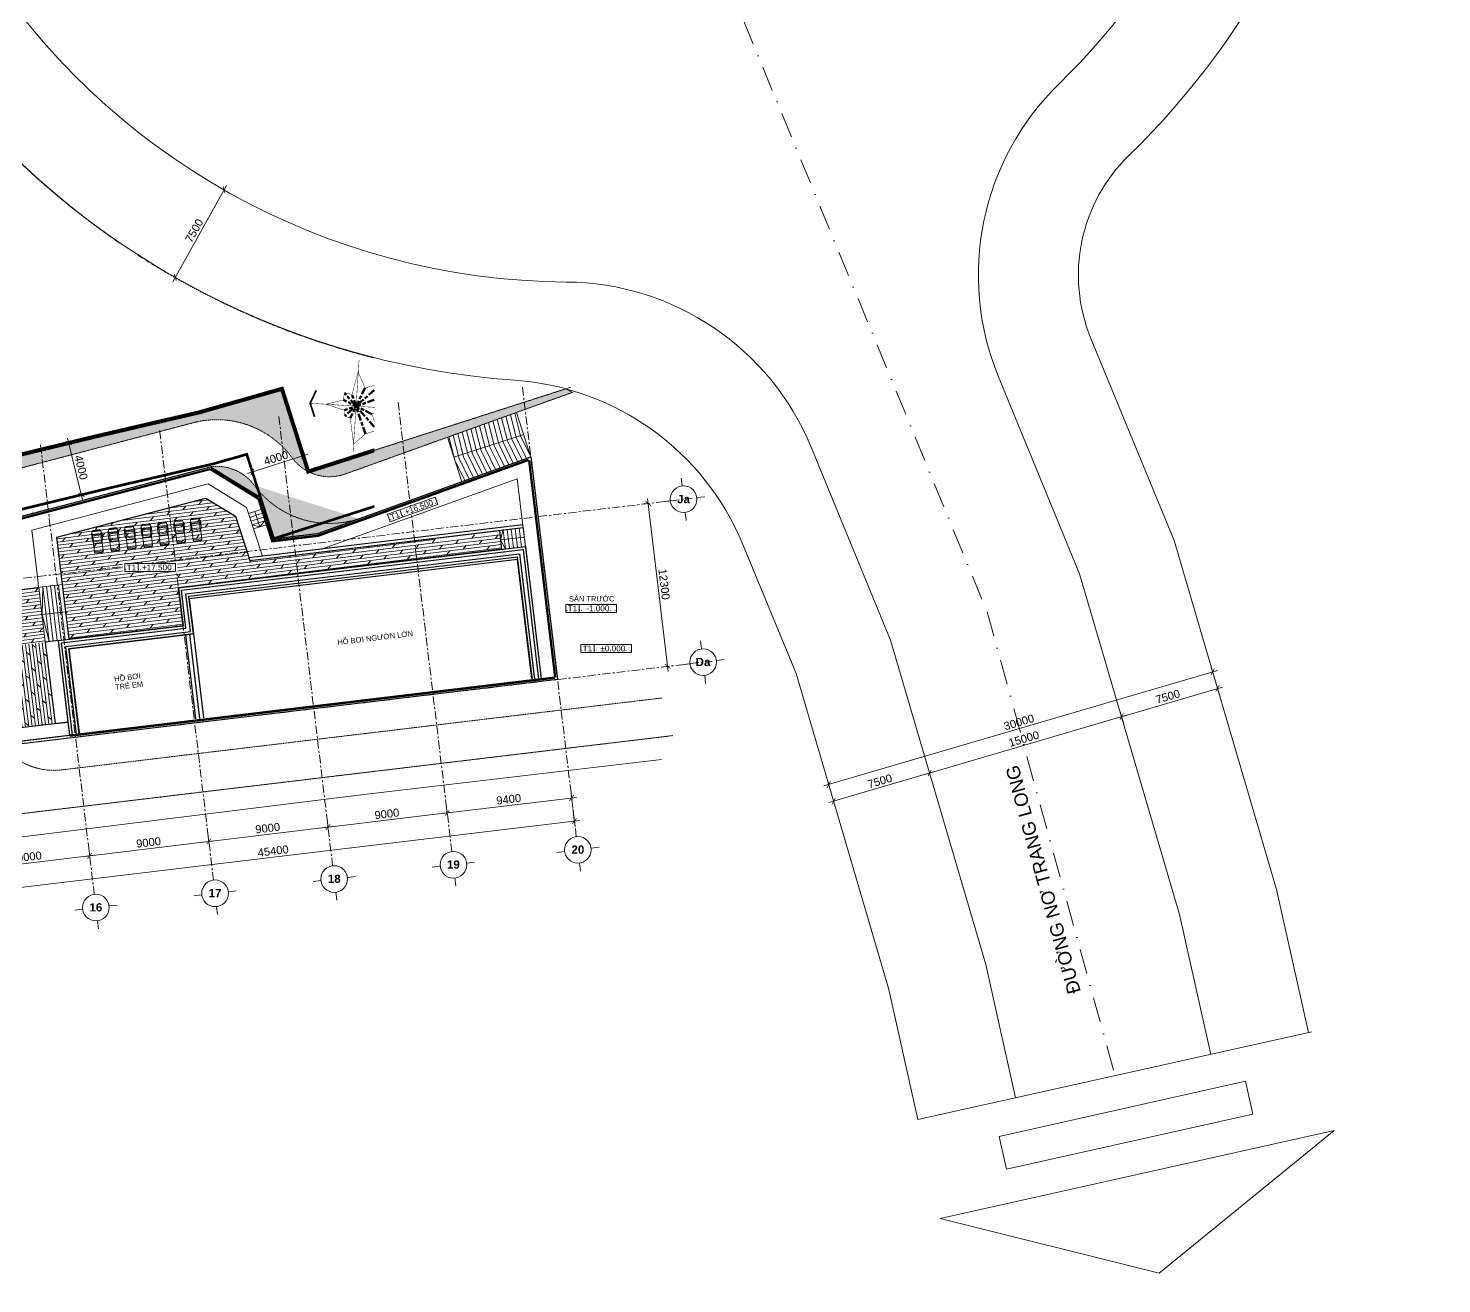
# Model space of a CAD drawing. Header units: millimetres. Extents: x -55734 to 162275, y -23881 to 125548.
# Drawn here: x 56286 to 162275, y -23881 to 70234 of the extents above; entities that cross this region are included whole.
import ezdxf
from ezdxf.enums import TextEntityAlignment as Align
from ezdxf.xclip import XClip

# ---------------------------------------------------------------- set-up
doc = ezdxf.new("R2010")
doc.units = ezdxf.units.MM
doc.header["$XCLIPFRAME"] = 0
for name, pattern in [('20180221 BF$0$2-2', [10, 5, -5]), ('20180221 BF$0$b2$0$Kume - Key Plan Boundary', [16, 8, -2, 4, -2]), ('20180221 BF$0$b2$0$Kume - Setback', [13, 5, -2, 4, -2]), ('20180221 BF$0$HIDDEN', [0.375, 0.25, -0.125]), ('DASHDOT', [1, 0.5, -0.25, 0, -0.25]), ('DASHDOT2', [0.5, 0.25, -0.125, 0, -0.125]), ('gf$0$Dash', [6, 3, -3]), ('Grid Line', [22.225, 12.7, -3.175, 3.175, -3.175]), ('HIDDEN2', [4.7625, 3.175, -1.5875]), ('PHANTOM', [63.5, 31.75, -6.35, 6.35, -6.35, 6.35, -6.35])]:
    doc.linetypes.add(name, pattern=pattern)
for name, color, linetype in [('20180221 BF$0$54', 7, 'Continuous'), ('CGXD', 5, 'HIDDEN2'), ('RD-AB', 4, 'PHANTOM')]:
    doc.layers.add(name, color=color, linetype=linetype)
for name, color, linetype, lineweight in [('20180221 BF$0$b2$0$C-_SITEBNRY_E', 1, '20180221 BF$0$b2$0$Kume - Key Plan Boundary', 100), ('20180221 BF$0$QHH ÐỀ XUẤT ÐIỀU CHỈNH', 5, '20180221 BF$0$HIDDEN', 30), ('20180221 BF$0$TUONG 2', 2, 'Continuous', 25), ('@ color hatch', 7, 'Continuous', 13), ('A-_DETA----_E', 8, 'Continuous', 9), ('A-_DOOR----_E', 7, 'Continuous', 9), ('A-DETL', 252, 'Continuous', 9), ('A-DETL-THIN', 151, 'Continuous', 5), ('A1 - dp$0$TUONG 2', 2, 'Continuous', 25), ('CHU', 181, 'Continuous', 5), ('CHU-1', 7, 'Continuous', 9), ('Core - tb$0$$0$FURNITURE', 45, 'Continuous', 5), ('Core - tb$0$$0$TUONG 2', 2, 'Continuous', 25), ('DIM', 1, 'Continuous', 5), ('gf$0$A-_DETA----_E', 8, 'Continuous', 9), ('HATCH-1', 8, 'Continuous', 5), ('HATCH-TUONG', 152, 'Continuous', 15), ('Hatch-wall', 251, 'Continuous', 5), ('KH', 6, 'Continuous', 5), ('KI-HIEU-1', 151, 'Continuous', 9), ('M-_SANIFIXR_E', 7, 'Continuous', 9), ('net thay', 137, 'Continuous', 15), ('NET THAY 2', 55, 'Continuous', 5), ('NET-CAT', 3, 'Continuous', 15), ('NET-THAY', 2, 'Continuous', 9), ('TIM', 4, 'DASHDOT', 5), ('TRUC', 225, 'Continuous', 5)]:
    doc.layers.add(name, color=color, linetype=linetype, lineweight=lineweight)
doc.styles.add('Arial', font='Font - TrueType - Arial.ttf')
doc.styles.add('Arial_1', font='Font - TrueType - Arial.ttf', dxfattribs={"height": 400})
doc.styles.add('Arial_B', font='Font - TrueType - Arial Bold.ttf', dxfattribs={"height": 619.047619})
doc.styles.add('TA1', font='Font - TrueType - Arial.ttf')
doc.dimstyles.new('D_300_KTx3.0', dxfattribs={"dimtxt": 600, "dimasz": 375, "dimexe": 375, "dimexo": 375, "dimgap": 160, "dimtad": 1, "dimdec": 0, "dimzin": 9, "dimtxsty": 'TA1', "dimblk": 'ARCHTICK', "dimcen": 1, "dimdle": 375, "dimclrd": 256, "dimclre": 256, "dimclrt": 7, "dimadec": 0, "dimazin": 0, "dimtfac": 1, "dimtdec": 0, "dimtix": 1, "dimtmove": 1, "dimatfit": 3, "dimldrblk": 'ARCHTICK', "dimfxl": 0, "dimtolj": 1, "dimtzin": 0, "dimlwd": -1, "dimlwe": -1, "dimarcsym": 0})
pattern_1 = [(0, (266422.99, 100505.68), (75, 75), [37.5, -112.5]), (90, (266441.74, 100486.93), (-75, 75), [37.5, -112.5])]

# ---------------------------------------------------------------- blocks, each defined once
blk = doc.blocks.new('A$C56D52FB6')
at = {"layer": '@ color hatch', "ltscale": 0.5}
h = blk.add_hatch(dxfattribs=at)
h.set_pattern_fill('CROSS', color=139, scale=300)
h.set_pattern_definition(pattern_1)
edge = h.paths.add_edge_path()
edge.add_line((-50972, 14275), (-34359, 18291))
edge.add_line((-34359, 18291), (-26871, 20032))
edge.add_line((-26871, 20032), (-20664, 21795))
edge.add_line((-20664, 21795), (-18690, 15595))
edge.add_arc((-17090, 18708), 3500, 216.35249, 242.80246, ccw=False)
edge.add_arc((-25547, 12484), 7000, 36.35249, 102.75231)
edge.add_line((-27092, 19311), (-48184, 13769))
edge.add_arc((-49007, 17171), 3500, 235.83425, 283.59075, ccw=False)
h = blk.add_hatch(dxfattribs=at)
h.set_pattern_fill('CROSS', color=139, scale=300)
h.set_pattern_definition(pattern_1)
edge = h.paths.add_edge_path()
edge.add_line((-18693, 15594), (635, 21799))
edge.add_line((635, 21799), (1123, 21534))
edge.add_line((1123, 21534), (-16021, 15375))
edge.add_arc((-17092, 18720), 3513, 242.88861, 287.76602, ccw=False)
h = blk.add_hatch(dxfattribs=at)
h.set_pattern_fill('CROSS', color=139, scale=300)
h.set_pattern_definition(pattern_1)
edge = h.paths.add_edge_path()
edge.add_line((-26008, 15953), (-22310, 13693))
edge.add_line((-22310, 13693), (-21287, 10557))
edge.add_line((-21287, 10557), (-17971, 10955))
edge.add_line((-17971, 10955), (-14884, 12065))
edge.add_arc((-17090, 18708), 7000, 216.35249, 288.37284, ccw=False)
edge.add_arc((-25547, 12484), 3500, 36.35249, 97.5737)
at = {"layer": 'gf$0$A-_DETA----_E'}
for p, q in [((1010, 21919), (-18690, 15595)), ((-34359, 18291), (-50972, 14275)), ((-14733, -8630), (7808, -6001)), ((-50940, -13120), (-14733, -8630))]:
    blk.add_line(p, q, dxfattribs=at)
at = {"layer": 'gf$0$A-_DETA----_E', "color": 190, "linetype": 'gf$0$Dash'}
for p, q in [((-37156, -6767, 0), (7825, -1379, 0)), ((-54969, -11822, 0), (8650, -4201, 0))]:
    blk.add_line(p, q, dxfattribs=at)
at = {"layer": 'gf$0$A-_DETA----_E', "color": 190, "linetype": 'gf$0$Dash', "elevation": 0}
for points in [[(-70865, 25344), (-59841, 25420, -0.375486), (-52862, 19404), (-52475, 16679, 0.4486097), (-48120, 13786), (-38974, 16189)], [(-55369, 14246, 0.3640774), (-47231, 10401), (-38085, 12804)]]:
    blk.add_lwpolyline(points, format="xyb", dxfattribs=at)
at = {"layer": 'gf$0$A-_DETA----_E', "color": 190, "linetype": 'gf$0$Dash'}
for points in [[(-50972, 14275), (-34359, 18291), (-26871, 20032), (-20664, 21795), (-18690, 15595, -0.1159249), (-19909, 16633, 0.2981121), (-27092, 19311), (-48184, 13769, -0.2114463)], [(-26008, 15953), (-22310, 13693), (-21287, 10557), (-17971, 10955), (-14884, 12065, -0.3250179), (-22728, 14559, 0.2736685)]]:
    blk.add_lwpolyline(points, format="xyb", close=True, dxfattribs=at)
at = {"layer": 'gf$0$A-_DETA----_E', "color": 190, "linetype": 'gf$0$Dash', "elevation": 0}
blk.add_lwpolyline([(-18693, 15594), (635, 21799), (1123, 21534), (-16021, 15375, -0.1983563)], format="xyb", close=True, dxfattribs=at)
at = {"layer": 'gf$0$A-_DETA----_E', "color": 190, "linetype": 'gf$0$Dash'}
blk.add_arc((-37751, -1803, 0), 5000, 231.83222, 276.83065, dxfattribs=at)
blk = doc.blocks.new('_ARCHTICK')
at = {"color": 0, "linetype": 'ByBlock', "const_width": 0.15}
blk.add_lwpolyline([(-0.5, -0.5), (0.5, 0.5)], dxfattribs=at)
blk = doc.blocks.new('*D11')
at = {"layer": 'Defpoints', "color": 0, "transparency": 16777216}
for p in [(97083, 12111), (87700, 11414), (87750, 10993)]:
    blk.add_point(p, dxfattribs=at)
at = {"layer": 'DIM', "transparency": 16777216}
for p, q in [((97039, 12483), (96988, 12905)), ((97405, 12577), (87327, 11370)), ((87705, 11365), (87655, 11787))]:
    blk.add_line(p, q, dxfattribs=at)
at = {"layer": 'DIM', "transparency": 16777216, "xscale": 375, "yscale": 375, "zscale": 375}
for p, rotation in [((97033, 12532), 6.830649259322445), ((87700, 11414), 186.8306492593224)]:
    blk.add_blockref('_ARCHTICK', p, dxfattribs=dict(at, rotation=rotation))
at = {"layer": 'DIM', "color": 7, "transparency": 16777216, "insert": (92311, 12436), "char_height": 600, "attachment_point": 5, "rotation": 6.83065, "style": 'TA1'}
blk.add_mtext('\\A1;9400', dxfattribs=at)
blk = doc.blocks.new('*D12')
at = {"layer": 'Defpoints', "color": 0, "transparency": 16777216}
for p in [(87750, 10993), (78763, 10344), (78814, 9923)]:
    blk.add_point(p, dxfattribs=at)
at = {"layer": 'DIM', "transparency": 16777216}
for p, q in [((87705, 11365), (87655, 11787)), ((88072, 11459), (78391, 10299)), ((78769, 10295), (78719, 10716))]:
    blk.add_line(p, q, dxfattribs=at)
at = {"layer": 'DIM', "transparency": 16777216, "xscale": 375, "yscale": 375, "zscale": 375}
for p, rotation in [((87700, 11414), 6.830649259322445), ((78763, 10344), 186.8306492593224)]:
    blk.add_blockref('_ARCHTICK', p, dxfattribs=dict(at, rotation=rotation))
at = {"layer": 'DIM', "color": 7, "transparency": 16777216, "insert": (83176, 11342), "char_height": 600, "attachment_point": 5, "rotation": 6.83065, "style": 'TA1'}
blk.add_mtext('\\A1;9000', dxfattribs=at)
blk = doc.blocks.new('*D13')
at = {"layer": 'Defpoints', "color": 0, "transparency": 16777216}
for p in [(78814, 9923), (69827, 9273), (69878, 8852)]:
    blk.add_point(p, dxfattribs=at)
at = {"layer": 'DIM', "transparency": 16777216}
for p, q in [((78769, 10295), (78719, 10716)), ((79136, 10388), (69455, 9229)), ((69833, 9224), (69783, 9646))]:
    blk.add_line(p, q, dxfattribs=at)
at = {"layer": 'DIM', "transparency": 16777216, "xscale": 375, "yscale": 375, "zscale": 375}
for p, rotation in [((78763, 10344), 6.830649259322445), ((69827, 9273), 186.8306492593224)]:
    blk.add_blockref('_ARCHTICK', p, dxfattribs=dict(at, rotation=rotation))
at = {"layer": 'DIM', "color": 7, "transparency": 16777216, "insert": (74240, 10272), "char_height": 600, "attachment_point": 5, "rotation": 6.83065, "style": 'TA1'}
blk.add_mtext('\\A1;9000', dxfattribs=at)
blk = doc.blocks.new('*D14')
at = {"layer": 'Defpoints', "color": 0, "transparency": 16777216}
for p in [(69878, 8852), (60891, 8203), (60942, 7782)]:
    blk.add_point(p, dxfattribs=at)
at = {"layer": 'DIM', "transparency": 16777216}
for p, q in [((69833, 9224), (69783, 9646)), ((70200, 9318), (60519, 8158)), ((60897, 8154), (60847, 8575))]:
    blk.add_line(p, q, dxfattribs=at)
at = {"layer": 'DIM', "transparency": 16777216, "xscale": 375, "yscale": 375, "zscale": 375}
for p, rotation in [((69827, 9273), 6.830649259322445), ((60891, 8203), 186.8306492593224)]:
    blk.add_blockref('_ARCHTICK', p, dxfattribs=dict(at, rotation=rotation))
at = {"layer": 'DIM', "color": 7, "transparency": 16777216, "insert": (65304, 9201), "char_height": 600, "attachment_point": 5, "rotation": 6.83065, "style": 'TA1'}
blk.add_mtext('\\A1;9000', dxfattribs=at)
blk = doc.blocks.new('*D15')
at = {"layer": 'Defpoints', "color": 0, "transparency": 16777216}
for p in [(60942, 7782), (51955, 7133), (52006, 6711)]:
    blk.add_point(p, dxfattribs=at)
at = {"layer": 'DIM', "transparency": 16777216}
for p, q in [((60897, 8154), (60847, 8575)), ((61264, 8248), (51583, 7088)), ((51961, 7084), (51911, 7505))]:
    blk.add_line(p, q, dxfattribs=at)
at = {"layer": 'DIM', "transparency": 16777216, "xscale": 375, "yscale": 375, "zscale": 375}
for p, rotation in [((60891, 8203), 6.830649259322445), ((51955, 7133), 186.8306492593224)]:
    blk.add_blockref('_ARCHTICK', p, dxfattribs=dict(at, rotation=rotation))
at = {"layer": 'DIM', "color": 7, "transparency": 16777216, "insert": (56368, 8131), "char_height": 600, "attachment_point": 5, "rotation": 6.83065, "style": 'TA1'}
blk.add_mtext('\\A1;9000', dxfattribs=at)
blk = doc.blocks.new('*D16')
at = {"layer": 'Defpoints', "color": 0, "transparency": 16777216}
for p in [(103192, 34661), (104234, 22398), (104655, 22449)]:
    blk.add_point(p, dxfattribs=at)
at = {"layer": 'DIM', "transparency": 16777216}
for p, q in [((102727, 34983), (104279, 22026)), ((102820, 34617), (102399, 34566)), ((104283, 22404), (103862, 22354))]:
    blk.add_line(p, q, dxfattribs=at)
at = {"layer": 'DIM', "transparency": 16777216, "xscale": 375, "yscale": 375, "zscale": 375}
for p, rotation in [((102771, 34611), 96.83064925923125), ((104234, 22398), 276.8306492592313)]:
    blk.add_blockref('_ARCHTICK', p, dxfattribs=dict(at, rotation=rotation))
at = {"layer": 'DIM', "color": 7, "transparency": 16777216, "insert": (103966, 28560), "char_height": 600, "attachment_point": 5, "rotation": 276.83065, "style": 'TA1'}
blk.add_mtext('\\A1;12300', dxfattribs=at)
blk = doc.blocks.new('Grid - FamilyAL-KH TRUC-785342-MẶT BẰNG TẦNG 1')
at = {"layer": 'KH'}
for p, q in [((0, 7), (0, 4)), ((-8, -1), (-5, -1)), ((8, -1), (5, -1)), ((0, -9), (0, -6))]:
    blk.add_line(p, q, dxfattribs=at)
blk.add_circle((0, -1), 5, dxfattribs=at)
blk = doc.blocks.new('20180221 BF$0$HOAGIO')
for p, q in [((-30.5, -12.6), (12.9, 5.4)), ((-25.5, -25.5), (14.1, 14.1)), ((21.2, -8.8), (-13.9, 5.7)), ((27.6, -27.6), (-12, 12)), ((-7.7, -18.5), (6.1, 14.8)), ((11.9, -28.6), (-5.4, 12.9))]:
    blk.add_line(p, q)
for points, const_width in [([(-15, 46), (0, 52), (15, 46)], 2), ([(0, -52), (0, 52)], 0.5), ([(40, 0), (12.9, 5.4), (14.1, 14.1), (6.1, 14.8), (0, 34), (-5.4, 12.9), (-12, 12), (-13.9, 5.7), (-43, 0), (-30.5, -12.6), (-25.5, -25.5), (-7.7, -18.5), (0, -32), (11.9, -28.6), (27.6, -27.6), (21.2, -8.8), (39, 0.2)], 0.5), ([(-52, 0), (52, 0)], 0.5)]:
    blk.add_lwpolyline(points, dxfattribs=dict(const_width=const_width))
blk = doc.blocks.new('*D135')
at = {"layer": 'Defpoints', "color": 0, "transparency": 16777216}
for p in [(132637, 71677), (128825, 70464, 0), (128825, 70464)]:
    blk.add_point(p, dxfattribs=at)
at = {"layer": 'DIM', "transparency": 16777216}
blk.add_line((132994, 71791), (128468, 70350), dxfattribs=at)
at = {"layer": 'DIM', "transparency": 16777216, "xscale": 375, "yscale": 375, "zscale": 375}
for p, rotation in [((132637, 71677), 17.66063888103842), ((128825, 70464), 197.6606388810384)]:
    blk.add_blockref('_ARCHTICK', p, dxfattribs=dict(at, rotation=rotation))
at = {"layer": 'DIM', "color": 7, "transparency": 16777216, "insert": (130590, 71515), "char_height": 600, "attachment_point": 5, "rotation": 17.66064, "style": 'TA1'}
blk.add_mtext('\\A1;4000', dxfattribs=at)
blk = doc.blocks.new('*D136')
at = {"layer": 'Defpoints', "color": 0, "transparency": 16777216}
for p in [(115060, 72640), (115060, 72640), (116000, 68752, 0)]:
    blk.add_point(p, dxfattribs=at)
at = {"layer": 'DIM', "transparency": 16777216}
blk.add_line((116088, 68387), (114972, 73004), dxfattribs=at)
at = {"layer": 'DIM', "transparency": 16777216, "xscale": 375.0000000000001, "yscale": 375.0000000000001, "zscale": 375.0000000000001}
for p, rotation in [((115060, 72640), 103.5907459284107), ((116000, 68752), 283.5907459284107)]:
    blk.add_blockref('_ARCHTICK', p, dxfattribs=dict(at, rotation=rotation))
at = {"layer": 'DIM', "color": 7, "transparency": 16777216, "insert": (115984, 70805), "char_height": 600, "attachment_point": 5, "rotation": 283.59075, "style": 'TA1'}
blk.add_mtext('\\A1;4000', dxfattribs=at)
blk = doc.blocks.new('*D161')
at = {"layer": 'Defpoints', "color": 0, "transparency": 16777216}
for p in [(-89950, -25552, 0), (-87377, -32596, 0), (-87377, -32596)]:
    blk.add_point(p, dxfattribs=at)
at = {"layer": 'DIM', "transparency": 16777216}
blk.add_line((-90079, -25199), (-87248, -32949), dxfattribs=at)
at = {"layer": 'DIM', "transparency": 16777216, "xscale": 375, "yscale": 375, "zscale": 375}
for p, rotation in [((-89950, -25552), 110.0671664950598), ((-87377, -32596), 290.0671664950598)]:
    blk.add_blockref('_ARCHTICK', p, dxfattribs=dict(at, rotation=rotation))
at = {"layer": 'DIM', "color": 7, "transparency": 16777216, "insert": (-88225, -28914), "char_height": 600, "attachment_point": 5, "rotation": 290.06717, "style": 'TA1'}
blk.add_mtext('\\A1;7500', dxfattribs=at)
blk = doc.blocks.new('*D158')
at = {"layer": 'Defpoints', "color": 0, "transparency": 16777216}
for p in [(-87377, -32596, 0), (-83112, -47008, 0), (-82230, -46686)]:
    blk.add_point(p, dxfattribs=at)
at = {"layer": 'DIM', "transparency": 16777216}
for p, q in [((-87505, -32244), (-82101, -47038)), ((-82760, -46879), (-81878, -46557))]:
    blk.add_line(p, q, dxfattribs=at)
at = {"layer": 'DIM', "transparency": 16777216, "xscale": 375, "yscale": 375, "zscale": 375}
for p, rotation in [((-87377, -32596), 110.0671664954036), ((-82230, -46686), 290.0671664954036)]:
    blk.add_blockref('_ARCHTICK', p, dxfattribs=dict(at, rotation=rotation))
at = {"layer": 'DIM', "color": 7, "transparency": 16777216, "insert": (-84365, -39481), "char_height": 600, "attachment_point": 5, "rotation": 290.06717, "style": 'TA1'}
blk.add_mtext('\\A1;15000', dxfattribs=at)
blk = doc.blocks.new('*D159')
at = {"layer": 'Defpoints', "color": 0, "transparency": 16777216}
for p in [(-83112, -47008, 0), (-79656, -53730), (-80731, -54123, 0)]:
    blk.add_point(p, dxfattribs=at)
at = {"layer": 'DIM', "transparency": 16777216}
for p, q in [((-82760, -46879), (-81878, -46557)), ((-82359, -46334), (-79528, -54083)), ((-80378, -53994), (-79304, -53602))]:
    blk.add_line(p, q, dxfattribs=at)
at = {"layer": 'DIM', "transparency": 16777216, "xscale": 375, "yscale": 375, "zscale": 375}
for p, rotation in [((-82230, -46686), 110.0671664954036), ((-79656, -53730), 290.0671664954036)]:
    blk.add_blockref('_ARCHTICK', p, dxfattribs=dict(at, rotation=rotation))
at = {"layer": 'DIM', "color": 7, "transparency": 16777216, "insert": (-80505, -50048), "char_height": 600, "attachment_point": 5, "rotation": 290.06717, "style": 'TA1'}
blk.add_mtext('\\A1;7500', dxfattribs=at)
blk = doc.blocks.new('*D163')
at = {"layer": 'Defpoints', "color": 0, "transparency": 16777216}
for p in [(-54149, 25821, 0), (-53947, 26246), (-47378, 22596, 0)]:
    blk.add_point(p, dxfattribs=at)
at = {"layer": 'DIM', "transparency": 16777216}
for p, q in [((-53988, 26160), (-53786, 26585)), ((-46837, 22860), (-54286, 26408)), ((-47217, 22935), (-47015, 23360))]:
    blk.add_line(p, q, dxfattribs=at)
at = {"layer": 'DIM', "transparency": 16777216, "xscale": 375, "yscale": 375, "zscale": 375}
for p, rotation in [((-53947, 26246), 154.5300960787572), ((-47176, 23021), 334.5300960787572)]:
    blk.add_blockref('_ARCHTICK', p, dxfattribs=dict(at, rotation=rotation))
at = {"layer": 'DIM', "color": 7, "transparency": 16777216, "insert": (-50361, 25055), "char_height": 600, "attachment_point": 5, "rotation": 334.5301, "style": 'TA1'}
blk.add_mtext('\\A1;7500', dxfattribs=at)
blk = doc.blocks.new('*D164')
at = {"layer": 'Defpoints', "color": 0, "transparency": 16777216}
for p in [(-89950, -25552, 0), (-78435, -53284), (-80882, -54178, 0)]:
    blk.add_point(p, dxfattribs=at)
at = {"layer": 'DIM', "transparency": 16777216}
for p, q in [((-89598, -25423), (-88376, -24977)), ((-88857, -24753), (-78306, -53636)), ((-80530, -54050), (-78083, -53155))]:
    blk.add_line(p, q, dxfattribs=at)
at = {"layer": 'DIM', "transparency": 16777216, "xscale": 375, "yscale": 375, "zscale": 375}
for p, rotation in [((-88728, -25105), 110.0671664954036), ((-78435, -53284), 290.0671664954036)]:
    blk.add_blockref('_ARCHTICK', p, dxfattribs=dict(at, rotation=rotation))
at = {"layer": 'DIM', "color": 7, "transparency": 16777216, "insert": (-83143, -39035), "char_height": 600, "attachment_point": 5, "rotation": 290.06717, "style": 'TA1'}
blk.add_mtext('\\A1;30000', dxfattribs=at)
blk = doc.blocks.new('*U24')
at = {"color": 7, "ltscale": 30, "true_color": 0xffffff, "insert": (-420, 350), "char_height": 200, "attachment_point": 5, "bg_fill": 3, "box_fill_scale": 1.25, "bg_fill_color": 256, "bg_fill_true_color": 13158600, "bg_fill_transparency": 0}
blk.add_mtext('\\A1;.  .', dxfattribs=at)
at = {"color": 7, "ltscale": 30, "true_color": 0xffffff, "insert": (520, 350), "char_height": 200, "attachment_point": 5, "bg_fill": 3, "box_fill_scale": 1.25, "bg_fill_color": 256, "bg_fill_true_color": 13158600, "bg_fill_transparency": 0}
blk.add_mtext('\\A1;.      ..', dxfattribs=at)
for points in [[(-700, 500), (-200, 500), (-200, 200), (-700, 200)], [(-200, 200), (1200, 200), (1200, 500), (-200, 500)]]:
    blk.add_lwpolyline(points, close=True)
at = {"color": 7, "style": 'Arial'}
blk.add_attdef('T1', text='', height=220, dxfattribs=at).set_placement((-450, 350), align=Align.MIDDLE_CENTER)
blk.add_attdef('±0.000', text='', height=220, dxfattribs=at).set_placement((500, 350), align=Align.MIDDLE)
blk = doc.blocks.new('A$C7E716810')
at = {"layer": 'NET-THAY', "lineweight": 9}
for p, q in [((78461, 37362), (55701, 31415)), ((82160, 35102), (78461, 37362)), ((102470, 38101), (86498, 32363)), ((104469, 21408), (102470, 38101)), ((83182, 31965), (82160, 35102)), ((86498, 32363), (83182, 31965)), ((102781, 21206), (104469, 21408)), ((49500, 14824), (68427, 17091))]:
    blk.add_line(p, q, dxfattribs=at)
at = {"layer": 'NET-THAY'}
blk.add_line((102781, 21206), (68427, 17091), dxfattribs=at)
blk = doc.blocks.new('*D117')
at = {"layer": 'Defpoints', "color": 0, "transparency": 16777216}
for p in [(97083, 12111), (51849, 8016), (52163, 5395)]:
    blk.add_point(p, dxfattribs=at)
at = {"layer": 'DIM', "transparency": 16777216}
for p, q in [((97128, 11739), (97286, 10422)), ((97613, 10839), (51791, 5350)), ((51894, 7644), (52208, 5023))]:
    blk.add_line(p, q, dxfattribs=at)
at = {"layer": 'DIM', "transparency": 16777216, "xscale": 375, "yscale": 375, "zscale": 375}
for p, rotation in [((97241, 10795), 6.830649259322445), ((52163, 5395), 186.8306492593224)]:
    blk.add_blockref('_ARCHTICK', p, dxfattribs=dict(at, rotation=rotation))
at = {"layer": 'DIM', "color": 7, "transparency": 16777216, "insert": (74647, 8558), "char_height": 600, "attachment_point": 5, "rotation": 6.83065, "style": 'TA1'}
blk.add_mtext('\\A1;45400', dxfattribs=at)
blk = doc.blocks.new('02PLCH01')
at = {"color": 0, "linetype": 'ByBlock'}
for p, q in [((0, 5), (0, 21)), ((1, 5), (1, 21)), ((3, 2), (3, 24)), ((3, 24), (9.7, 24)), ((3, 2), (9.7, 2)), ((7.2, 24), (7.2, 26)), ((7.2, 26), (27, 26)), ((7.2, 0), (7.2, 2)), ((7.2, 0), (27, 0)), ((9.7, 24), (20.2, 23)), ((9.7, 2), (20.2, 3)), ((11.7, 23.8), (11.7, 2.2)), ((11.7, 23), (13.7, 23)), ((11.7, 3), (13.7, 3)), ((13.7, 23.6), (13.7, 2.4)), ((20.2, 23), (27, 23)), ((20.2, 3), (27, 3)), ((27, 23), (27, 26)), ((27, 24), (54.4, 24)), ((27, 0), (27, 3)), ((27, 2), (54.4, 2)), ((28.5, 2), (28.5, 24)), ((28.5, 23), (32.5, 23)), ((28.5, 3), (32.5, 3)), ((32.5, 2), (32.5, 24)), ((53.4, 24), (53.4, 2)), ((53.4, 23), (54.4, 23)), ((53.4, 3), (54.4, 3)), ((56.4, 21), (56.4, 5)), ((57.4, 21), (57.4, 5))]:
    blk.add_line(p, q, dxfattribs=at)
for centre, radius, start, end in [((3, 21), 3, 90, 180), ((3, 5), 3, 180, 270), ((3, 21), 2, 90, 180), ((3, 5), 2, 180, 270), ((54.4, 21), 3, 0, 90), ((54.4, 21), 2, 0, 90), ((54.4, 5), 2, 270, 0), ((54.4, 5), 3, 270, 0)]:
    blk.add_arc(centre, radius, start, end, dxfattribs=at)
at = {"color": 0, "linetype": 'ByBlock', "flags": 3}
blk.add_attdef('ITEM', (0, -14), '', height=6, dxfattribs=at)
blk = doc.blocks.new('*U120')
at = {"layer": 'Core - tb$0$$0$FURNITURE'}
for p, q in [((0, 100), (36600, 100)), ((0, 75), (36600, 75)), ((0, 25), (36600, 25)), ((0, 0), (36600, 0))]:
    blk.add_line(p, q, dxfattribs=at)
blk = doc.blocks.new('*U121')
at = {"layer": 'Core - tb$0$$0$FURNITURE'}
for p, q in [((0, 100), (3526, 100)), ((0, 75), (3526, 75)), ((0, 25), (3526, 25)), ((0, 0), (3526, 0))]:
    blk.add_line(p, q, dxfattribs=at)
blk = doc.blocks.new('*U122')
at = {"layer": 'Core - tb$0$$0$FURNITURE'}
for p, q in [((0, 100), (16365, 100)), ((0, 75), (16365, 75)), ((0, 25), (16365, 25)), ((0, 0), (16365, 0))]:
    blk.add_line(p, q, dxfattribs=at)
blk = doc.blocks.new('M_Urinal-Wall-3D - M_Urinal-Wall-3D-2211937-IDEA-4th Storey - Detail')
at = {"layer": 'M-_SANIFIXR_E'}
blk.add_hatch(color=10, dxfattribs=at).paths.add_polyline_path([(-109, 303), (-154, 297), (-197, 280), (-233, 252), (-261, 217), (-287, 217), (-287, 115), (69, 115), (69, 217), (43, 217), (15, 252), (-22, 280), (-64, 297)], flags=0)
at = {"layer": 'M-_SANIFIXR_E', "color": 8}
for p, q in [((-261, 217), (-287, 217)), ((-287, 217), (-287, 115)), ((-261, 217), (-261, 115)), ((43, 162), (-261, 162)), ((-261, 162), (-261, 115)), ((69, 217), (43, 217)), ((43, 217), (43, 115)), ((43, 115), (43, 162)), ((69, 115), (69, 217))]:
    blk.add_line(p, q, dxfattribs=at)
blk.add_arc((-109, 125), 178, 31.00272, 148.99728, dxfattribs=at)
blk = doc.blocks.new('*U124')
at = {"layer": 'Core - tb$0$$0$FURNITURE'}
for p, q in [((0, 100), (4176, 100)), ((0, 75), (4176, 75)), ((0, 25), (4176, 25)), ((0, 0), (4176, 0))]:
    blk.add_line(p, q, dxfattribs=at)
blk = doc.blocks.new('*U125')
at = {"layer": 'Core - tb$0$$0$FURNITURE'}
for p, q in [((0, 100), (23430, 100)), ((0, 75), (23430, 75)), ((0, 25), (23430, 25)), ((0, 0), (23430, 0))]:
    blk.add_line(p, q, dxfattribs=at)
blk = doc.blocks.new('*U126')
at = {"layer": 'Core - tb$0$$0$FURNITURE'}
for p, q in [((0, 100), (3389, 100)), ((0, 75), (3389, 75)), ((0, 25), (3389, 25)), ((0, 0), (3389, 0))]:
    blk.add_line(p, q, dxfattribs=at)
blk = doc.blocks.new('*U127')
at = {"layer": 'Core - tb$0$$0$FURNITURE'}
for p, q in [((0, 100), (16743, 100)), ((0, 75), (16743, 75)), ((0, 25), (16743, 25)), ((0, 0), (16743, 0))]:
    blk.add_line(p, q, dxfattribs=at)
blk = doc.blocks.new('A$C0687412E')
at = {"layer": 'Hatch-wall', "ltscale": 0.5}
h = blk.add_hatch(dxfattribs=at)
h.set_pattern_fill('DOLMIT', color=256, scale=1000, angle=7)
h.set_pattern_definition([(7, (-36934.16, 5650.3), (-30.4673, 248.1365), []), (52, (-36934.16, 5650.3), (-557.208, 435.338), [353.553, -707.107])])
h.paths.add_polyline_path([(-52584, 5287), (-38898, 6914), (-38406, 2806), (-41186, 2472), (-51969, 1095), (-54970, 1095), (-54970, 5001)])
h.paths.add_polyline_path([(-37112, 7132), (-37113, 7140), (-37536, 10671), (-26357, 13591), (-24150, 12242), (-23611, 10590), (-23072, 8937), (-4347, 11065), (-4192, 9771), (-5582, 9604), (-5582, 9604), (-28419, 6869), (-28080, 4044), (-36619, 3020)])
h = blk.add_hatch(dxfattribs=at)
h.set_pattern_fill('DOLMIT', color=256, scale=1000, angle=277)
h.set_pattern_definition([(277, (266422.77, -201836.37), (248.13654, 30.46734), []), (322, (266422.8, -201836.4), (435.3384, 557.2077), [353.5534, -707.1068])])
h.paths.add_polyline_path([(-38406, 2805), (-41186, 2472), (-41186, 2472), (-51969, 1095), (-54956, 1092), (-54970, -5376), (-52015, -5022), (-48259, -4572), (-37674, -3304)])
at = {"layer": '20180221 BF$0$TUONG 2', "ltscale": 0.5, "elevation": 0}
for points in [[(-55169, 3795), (-54970, 3795), (-54970, 11554), (-55169, 11554)], [(-23134, 9130), (-23072, 8937), (-2573, 11392), (-2597, 11591)]]:
    blk.add_lwpolyline(points, close=True, dxfattribs=at)
for points in [[(-36563, -4178), (-37413, 2924), (-28080, 4042), (-28419, 6869), (-2405, 9985), (-1215, 56)], [(-36364, -4154), (-37191, 2749), (-27858, 3867), (-28196, 6694), (-2579, 9763), (-1414, 32)], [(-36066, -4119), (-36857, 2487), (-27524, 3605), (-27863, 6432), (-2842, 9429), (-1712, -4)], [(-35868, -4095), (-36635, 2312), (-27302, 3430), (-27640, 6257), (-3016, 9207), (-1910, -27)], [(-27898, 3359), (-27142, -2946)], [(-27600, 3395), (-26844, -2910)], [(-27302, 3430), (-26547, -2875)]]:
    blk.add_lwpolyline(points, dxfattribs=at)
at = {"layer": '20180221 BF$0$TUONG 2', "ltscale": 0.5}
blk.add_lwpolyline([(-222, 175), (-36563, -4178)], dxfattribs=at)
at = {"layer": 'A-_DETA----_E'}
for p, q in [((-26750, 20102, 0), (-26760, 20133, 0)), ((-26713, 19939, 0), (-26694, 19910, 0))]:
    blk.add_line(p, q, dxfattribs=at)
at = {"layer": 'A-_DOOR----_E'}
blk.add_line((-55369, 7334, 0), (-55375, 7339, 0), dxfattribs=at)
at = {"layer": 'A1 - dp$0$TUONG 2', "ltscale": 0.5, "elevation": 0}
for points in [[(-55369, 16492), (-55312, 16492), (-54984, 14151, 0.4487796), (-48769, 10007), (-26008, 15953), (-22310, 13693), (-21287, 10557), (-17971, 10955), (-1999, 16693), (0, -3), (-54969, -6588)], [(-55369, 15459), (-55182, 14124, 0.4487796), (-48718, 9813), (-26040, 15738), (-22477, 13561), (-21426, 10339), (-17925, 10759), (-2168, 16420), (-222, 172), (-54993, -6389)]]:
    blk.add_lwpolyline(points, format="xyb", dxfattribs=at)
for points in [[(-37113, 7140), (-37113, 7140), (-37536, 10671), (-26357, 13591), (-24150, 12242), (-23072, 8937), (-4360, 11178), (-4192, 9771), (-5582, 9604), (-5582, 9604), (-5582, 9604), (-5582, 9604), (-28419, 6869), (-28080, 4042), (-36619, 3019)], [(-38406, 2805), (-37674, -3304), (-36682, -3185), (-37413, 2924)], [(-36563, -4178), (-36682, -3185), (-52026, -5023), (-54969, -5376), (-54976, -6384), (-52100, -6039), (-45499, -5249)]]:
    blk.add_lwpolyline(points, close=True, dxfattribs=at)
blk.add_lwpolyline([(-1923, 75), (-2993, 9011), (-27617, 6062), (-27302, 3430), (-36635, 2312), (-35877, -3992)], dxfattribs=at)
at = {"layer": 'HATCH-TUONG'}
blk.add_arc((-50032, 14844, 0), 5197, 189.13027, 284.64287, dxfattribs=at)
at = {"layer": 'HATCH-TUONG', "lineweight": 9}
for radius in [5172, 5122, 5097]:
    blk.add_arc((-50032, 14844, 0), radius, 189.13027, 284.64287, dxfattribs=at)
at = {"layer": 'M-_SANIFIXR_E', "color": 8}
for p, q in [((-55349, 7346, 0), (-55369, 7346, 0)), ((-55369, 7346, 0), (-55369, 7328, 0)), ((-55369, 7328, 0), (-55349, 7328, 0)), ((-55366, 7343, 0), (-55366, 7331, 0)), ((-55169, 7343, 0), (-55366, 7343, 0)), ((-55366, 7331, 0), (-55366, 7343, 0)), ((-55366, 7343, 0), (-55349, 7343, 0)), ((-55366, 7331, 0), (-55181, 7331, 0)), ((-55349, 7331, 0), (-55366, 7331, 0)), ((-55349, 7343, 0), (-55349, 7346, 0)), ((-55349, 7328, 0), (-55349, 7331, 0)), ((-55201, 7331, 0), (-55201, 7328, 0)), ((-55181, 7331, 0), (-55201, 7331, 0)), ((-55201, 7328, 0), (-55184, 7328, 0)), ((-55184, 7328, 0), (-55184, 7311, 0)), ((-55184, 7311, 0), (-55181, 7311, 0)), ((-55181, 7331, 0), (-55181, 5545, 0)), ((-55181, 7311, 0), (-55181, 7331, 0)), ((-55169, 5545, 0), (-55169, 7343, 0)), ((-55184, 5548, 0), (-55201, 5548, 0)), ((-55201, 5548, 0), (-55201, 5545, 0)), ((-55201, 5545, 0), (-55181, 5545, 0)), ((-55181, 5565, 0), (-55184, 5565, 0)), ((-55184, 5565, 0), (-55184, 5548, 0)), ((-55181, 5545, 0), (-55181, 5565, 0)), ((-55181, 5545, 0), (-55169, 5545, 0))]:
    blk.add_line(p, q, dxfattribs=at)
at = {"layer": 'net thay', "ltscale": 0.5}
for p, q in [((-38999, 7708, 0), (-38905, 6925, 0)), ((-37113, 7140, 0), (-54970, 5001, 0)), ((-52969, 5240, 0), (-54969, 5240, 0))]:
    blk.add_line(p, q, dxfattribs=at)
at = {"layer": 'net thay', "ltscale": 0.5, "elevation": 0}
for points in [[(-38999, 7708), (-39414, 11214), (-26199, 14666), (-23313, 12903), (-22122, 9251), (-17694, 9783), (-3012, 15058), (-1334, 1049)], [(-23166, 12448), (-22215, 12754)], [(-23075, 12162), (-22123, 12469)], [(-22983, 11876), (-22031, 12183)], [(-22891, 11591), (-21939, 11897)], [(-22891, 11591), (-22323, 11459), (-21939, 11897)], [(-22691, 12601), (-22323, 11459)], [(-22799, 11305), (-21847, 11612)], [(-4067, 11255), (-4276, 10474), (-3889, 9765)], [(-4276, 10474), (-2489, 10689)], [(-4063, 11214), (-3894, 9806)], [(-3765, 11249), (-3596, 9842)], [(-3467, 11285), (-3298, 9878)], [(-3169, 11321), (-3000, 9914)], [(-2871, 11356), (-2702, 9949)], [(-2583, 11474), (-2405, 9985)], [(-52969, 7609), (-54969, 7609)], [(-53969, 5240), (-53969, 7609)], [(-52969, 7609), (-52969, 5240)], [(-52969, 7309), (-54969, 7309)], [(-52969, 7309), (-54969, 7309)], [(-52969, 7009), (-54969, 7009)], [(-52969, 6709), (-54969, 6709)], [(-52969, 6409), (-54969, 6409)], [(-52969, 6409), (-54969, 6409)], [(-38901, 6935), (-38407, 2814)], [(-38602, 6958), (-38654, 4875), (-38109, 2850)], [(-38603, 6970), (-38109, 2850)], [(-38305, 7006), (-37812, 2886)], [(-38007, 7042), (-37514, 2921)], [(-37709, 7078), (-37216, 2957)], [(-37412, 7113), (-36918, 2993)], [(-52969, 6109), (-54969, 6109)], [(-52969, 5809), (-54969, 5809)], [(-54969, 5702), (-53969, 5240), (-52969, 5702)], [(-52969, 5509), (-54969, 5509)], [(-38654, 4875), (-36867, 5089)]]:
    blk.add_lwpolyline(points, dxfattribs=at)
at = {"layer": 'NET-THAY', "lineweight": 9}
blk.add_arc((-50032, 14844, 0), 5000, 189.13027, 284.64287, dxfattribs=at)
at = {"layer": 'A-DETL', "xscale": -30.00000000000002, "yscale": 30.00000000000003, "zscale": 30, "rotation": 97.19309079376735}
for p in [(-30505, 11703, 0), (-29272, 11851, 0), (-28040, 11998, 0), (-26807, 12146, 0), (-34203, 11260, 0), (-32970, 11408, 0), (-31738, 11555, 0)]:
    blk.add_blockref('02PLCH01', p, dxfattribs=at)
at = {"layer": 'Core - tb$0$$0$TUONG 2'}
for name, p, rotation in [('*U127', (-17925, 10762, 0), 19.76211168029017), ('*U122', (-2168, 16423), 276.828643197241), ('*U125', (-48718, 9816), 14.64287087509474), ('*U124', (-26040, 15741), 328.5752224310712), ('*U126', (-22477, 13564, 0), 288.0610582902902), ('*U121', (-21426, 10342), 6.842416086619529)]:
    blk.add_blockref(name, p, dxfattribs=dict(at, rotation=rotation))
at = {"layer": 'Core - tb$0$$0$TUONG 2', "xscale": -1, "rotation": 186.8306201681944}
blk.add_blockref('*U120', (-36563, -4178, 0), dxfattribs=at)
at = {"layer": 'M-_SANIFIXR_E', "color": 8, "rotation": 90}
for p in [(-55155, 11015, 0), (-55154, 10114, 0), (-55155, 9214, 0)]:
    blk.add_blockref('M_Urinal-Wall-3D - M_Urinal-Wall-3D-2211937-IDEA-4th Storey - Detail', p, dxfattribs=at)
blk = doc.blocks.new('A$C64F00842')
blk.add_lwpolyline([(0, 3350), (-350, 0), (0, -3515)])
blk = doc.blocks.new('*U153')
at = {"layer": 'HATCH-1', "rotation": 180}
blk.add_blockref('A$C64F00842', (0, 0), dxfattribs=at)
blk = doc.blocks.new('*U154')
at = {"layer": 'CHU', "color": 0, "linetype": 'ByBlock', "lineweight": -2, "transparency": 16777216, "rotation": 186.8306492592335}
for p in [(94631, 17874, 0), (94978, 17915, 0), (95326, 17957, 0), (95673, 17999, 0), (96021, 18040, 0), (96368, 18082), (91155, 17458, 0), (91503, 17499, 0), (91850, 17541, 0), (92198, 17582, 0), (92545, 17624, 0), (92893, 17666, 0), (93240, 17707, 0), (93588, 17749, 0), (93935, 17791, 0), (94283, 17832, 0)]:
    blk.add_blockref('*U153', p, dxfattribs=at)
blk = doc.blocks.new('A$C1F0A2BF7')
at = {"layer": '20180221 BF$0$54'}
blk.add_lwpolyline([(220896.7, 154644), (210020.4, -13578.8), (0, 0), (10876.4, 168222.8)], close=True, dxfattribs=at)
blk.add_lwpolyline([(220896.7, 154644), (210020.4, -13578.8), (0, 0), (10876.4, 168222.8)], close=True, dxfattribs=at)
at = {"layer": '20180221 BF$0$QHH ÐỀ XUẤT ÐIỀU CHỈNH', "linetype": '20180221 BF$0$2-2'}
blk.add_arc((152707.2, 137197.6, 0), 60000, 215.64442, 265.992139, dxfattribs=at)
at = {"layer": 'CGXD', "ltscale": 200, "const_width": 200, "elevation": 0}
blk.add_lwpolyline([(96759.2, 45314.9), (136491.9, 50242.4), (170213.8, 54174.3), (170585.9, 54217.7), (168911.8, 58286.3), (165478.7, 66500.9), (165408.7, 66480.5), (161217, 75348.6), (153561.1, 72890.8), (130418, 65461.2), (128403.5, 71788.7), (125832.2, 71058.2), (118267.2, 69299.8), (97389.2, 64252.5)], dxfattribs=at)
at = {"layer": 'RD-AB', "ltscale": 30, "const_width": 300, "elevation": 0}
blk.add_lwpolyline([(100763.2, 41780.6), (136969.9, 46270.9), (170677.3, 50201.1), (176326.6, 50859.8), (175144.3, 53651.9), (172606.9, 59818.4), (167790.4, 71343.2), (167565.7, 71277.5), (163334.5, 80229.2), (152338.7, 76699.2), (133013.3, 70495.2), (131039.2, 76695.5), (124832.5, 74932.3), (117344.6, 73191.8), (100730.8, 69175.3)], dxfattribs=at)
at = {"layer": '20180221 BF$0$b2$0$C-_SITEBNRY_E', "color": 40, "linetype": '20180221 BF$0$b2$0$Kume - Setback', "lineweight": 18, "xscale": 66.35369608040816, "yscale": 66.35369602802675, "zscale": 66.35369609467332, "rotation": 86.30071210859583}
blk.add_blockref('20180221 BF$0$HOAGIO', (136600, 75397, 0), dxfattribs=at)
at = {"layer": 'DIM'}
for p1, p2, picture, middle in [((116000.4, 68751.8, 0), (115060.5, 72639.7, 0), '*D136', (115983.7, 70805.3, 0)), ((132637, 71677.2, 0), (128825.4, 70463.6, 0), '*D135', (130589.7, 71514.8, 0))]:
    dim = blk.add_aligned_dim(p1=p1, p2=p2, distance=0, dimstyle='D_300_KTx3.0', dxfattribs=at)
    dim.commit()
    dim.dimension.update_dxf_attribs({"geometry": picture, "text_midpoint": middle})
blk = doc.blocks.new('A$C73191BE0')
at = {"ltscale": 0.5, "elevation": 0}
for points in [[(-111251.6, -40603.8), (-101428.3, -37729.4), (-77631.6, -29036.5), (-63572, -22149.7, 0.30199134), (-52403.3, -3033, -0.25685091), (-30624.8, 42631.2, 0.30432898), (-22837.8, 63508.9), (-36453.2, 120668.2)], [(-107060.4, -55006.4), (-96743.6, -51987.6), (-71742.7, -42854.8), (-57395.8, -35827.2, -0.30666147), (-35190, -38948.3, 0.17038722), (-3074.3, -52421.3, 0.17038722)]]:
    blk.add_lwpolyline(points, format="xyb", dxfattribs=at)
at = {"layer": 'NET-THAY', "ltscale": 0.5}
blk.add_line((-113351.4, -33388.4, 0), (-104892.1, -62457.3, 0), dxfattribs=at)
at = {"layer": 'NET-THAY', "ltscale": 0.5, "elevation": 0}
for points in [[(-113351.4, -33388.4), (-103770.7, -30600.3), (-80576, -22127.4), (-71191.2, -17524, 0.28467924), (-59999.1, 324.1, -0.22328698), (-38037.5, 46402, 0.28700758), (-31261, 66503.8), (-43749.1, 118930.3)], [(-104954.1, -62204.6), (-94401.3, -59116.7), (-68798.2, -49763.9), (-54096.6, -42562.6, -0.30666147), (-40218, -44513.3, 0.16767148), (-4154.9, -59866.7, 0.16767148)]]:
    blk.add_lwpolyline(points, format="xyb", dxfattribs=at)
blk.add_lwpolyline([(-123672.1, -52181.6), (-120660.3, -35527.5), (-112156.1, -64583.4), (-123672.1, -52181.6)], dxfattribs=at)
blk.add_lwpolyline([(-111329.4, -58426.7), (-116644.6, -40266.9), (-114223.2, -39558.2), (-108907.9, -57718)], close=True, dxfattribs=at)
at = {"layer": 'TIM', "linetype": 'DASHDOT2', "ltscale": 7500}
for p, q in [((1656.5, 1450.1, 0), (-75042.3, -36119.4, 0)), ((-75042.3, -36119.4, 0), (-109121.7, -47922.8, 0))]:
    blk.add_line(p, q, dxfattribs=at)
at = {"layer": 'CHU-1', "style": 'TA1'}
blk.add_text('ĐƯỜNG NƠ TRANG LONG', height=1000, rotation=19.103568, dxfattribs=at).set_placement((-103004.5, -44976.9, 0))
at = {"layer": 'DIM'}
for p1, p2, distance, picture, middle in [((-47378.5, 22596, 0), (-54149.5, 25821.2, 0), -470.9, '*D163', (-50360.9, 25054.8, 0)), ((-89950.1, -25551.7, 0), (-87376.7, -32596.4, 0), 0, '*D161', (-88225.4, -28914, 0))]:
    dim = blk.add_aligned_dim(p1=p1, p2=p2, distance=distance, dimstyle='D_300_KTx3.0', dxfattribs=at)
    dim.commit()
    dim.dimension.update_dxf_attribs({"geometry": picture, "text_midpoint": middle})
for base, p1, p2, picture, middle in [((-78434.8, -53284.1, 0), (-89950.1, -25551.7, 0), (-80882.4, -54178.3, 0), '*D164', (-83143.4, -39034.7, 0)), ((-82229.9, -46685.7, 0), (-87376.7, -32596.4, 0), (-83111.8, -47007.9, 0), '*D158', (-84365.3, -39481, 0)), ((-79656.5, -53730.4, 0), (-83111.8, -47007.9, 0), (-80730.7, -54122.8, 0), '*D159', (-80505.1, -50048.1, 0))]:
    dim = blk.add_linear_dim(base=base, p1=p1, p2=p2, angle=110.067166, dimstyle='D_300_KTx3.0', dxfattribs=at)
    dim.commit()
    dim.dimension.update_dxf_attribs({"geometry": picture, "text_midpoint": middle})

msp = doc.modelspace()

# ---------------------------------------------------------------- linework, layer by layer
at = {"layer": 'A-DETL-THIN'}
msp.add_line((40483.9, 9525), (104616.6, 17207.2), dxfattribs=at)
at = {"layer": 'HATCH-1'}
msp.add_line((88197.4, 38089.2), (93434.1, 39770.4, 0), dxfattribs=at)
at = {"layer": 'NET THAY 2'}
for points in [[(92899.5, 41435.9), (93952.8, 38154.6)], [(87720.3, 39575.3), (88790.8, 36240.7)]]:
    msp.add_lwpolyline(points, dxfattribs=at)
at = {"layer": 'TRUC', "linetype": 'Grid Line', "ltscale": 50}
for p, q in [((93344, 43328.2), (94601.9, 32826.6)), ((93344, 43328.2), (97308.1, 10234.8)), ((84010.7, 42210.2), (87974.8, 9116.8)), ((75074.6, 41139.8), (79038.7, 8046.4)), ((66138.4, 40069.4), (70102.5, 6976)), ((57202.3, 38999), (61166.4, 5905.6)), ((41585.2, 27281.7), (106103.2, 35010)), ((43048.1, 15069), (107566.1, 22797.3))]:
    msp.add_line(p, q, dxfattribs=at)

# ---------------------------------------------------------------- block references
at = {"color": 250, "lineweight": 5}
for p, xscale, yscale, zscale, rotation in [((105624.1, 34952.6), 199.9999999999999, 199.9999999999999, 199.9999999999999, 276.8306492592333), ((107087, 22739.9), 199.9999999999999, 199.9999999999999, 199.9999999999999, 276.8306492592333), ((97522.1, 8447.6), 200.0000000000001, 200.0000000000001, 200.0000000000001, 186.8306492592331), ((88188.8, 7330.3), 200.0000000000001, 200.0000000000001, 200.0000000000001, 186.8306492592331), ((79252.7, 6259.8), 199.9999999999997, 199.9999999999997, 199.9999999999997, 186.8306492592331), ((70316.5, 5189.4), 200.0000000000001, 200.0000000000001, 200.0000000000001, 186.8306492592331), ((61380.4, 4119), 200.0000000000001, 200.0000000000001, 200.0000000000001, 186.8306492592331)]:
    msp.add_blockref('Grid - FamilyAL-KH TRUC-785342-MẶT BẰNG TẦNG 1', p, dxfattribs=dict(at, xscale=xscale, yscale=yscale, zscale=zscale, rotation=rotation))
at = {"layer": 'CHU'}
msp.add_blockref('A$C0687412E', (95969.7, 21408.2, 0), dxfattribs=at)
ref = msp.add_blockref('*U154', (4024.7, -233.7), dxfattribs=dict(at, rotation=13.47239429087825))
XClip(ref).set_block_clipping_path([(90667.098646326, 19214.4165999597), (96137.2186362132, 19817.1557277864), (96401.4513778198, 16324.6594036317), (90931.2601964241, 15722.1274133479)])
at = {"layer": 'DIM'}
msp.add_blockref('A$C7E716810', (-8499.6, -0.1), dxfattribs=at)
at = {"layer": 'NET THAY 2'}
ref = msp.add_blockref('A$C1F0A2BF7', (-55733.8, -33492.4, 0), dxfattribs=at)
XClip(ref).set_block_clipping_path([(-27462.6186291156, 51738.6749988016), (137958.5174097056, 152520.3806320981)])
at = {"layer": 'NET-CAT', "rotation": 86.30059057706528}
msp.add_blockref('A$C73191BE0', (96985.1, 103700.7, 0), dxfattribs=at)
at = {"layer": 'NET-THAY'}
msp.add_blockref('A$C56D52FB6', (95969.7, 21408.2), dxfattribs=at)

# ---------------------------------------------------------------- texts
at = {"layer": 'CHU', "color": 7, "char_height": 400, "attachment_point": 1, "rotation": 6.83062, "line_spacing_factor": 0.936439, "style": 'Arial_1'}
for s, insert, width in [('HỒ BƠI NGƯỜN LỚN', (79446.4, 24396.4), 6099.806), ('HỒ BƠI TRẺ EM', (62700.1, 21654.4), 3206.834)]:
    msp.add_mtext(s, dxfattribs=dict(at, insert=insert, width=width))
at = {"layer": 'KH', "char_height": 619.05, "attachment_point": 2, "line_spacing_factor": 0.941778, "style": 'Arial_B'}
for s, insert, width in [('Ja', (105420.4, 35251.1), 1116.488), ('Da', (106883.3, 23038.4), 1285.43), ('20', (97498, 8974), 1116.488), ('19', (88164.6, 7856.7), 1116.488), ('18', (79228.5, 6786.3), 1116.488), ('17', (70292.4, 5715.8), 1116.488), ('16', (61356.3, 4645.4), 1116.488)]:
    msp.add_mtext(s, dxfattribs=dict(at, insert=insert, width=width))

# ---------------------------------------------------------------- dimensions: what is measured, and where the dimension line sits
at = {"layer": 'DIM'}
for base, p1, p2, angle, picture, middle in [((104234.1, 22398.2), (103192.4, 34661.3), (104655.3, 22448.6), 276.830649, '*D16', (103965.9, 28560)), ((87699.6, 11414.2), (97083.3, 12111), (87750, 10993), 6.830649, '*D11', (92310.8, 12436.3)), ((52163.2, 5395), (97083.3, 12111), (51849.3, 8016), 6.830649, '*D117', (74646.7, 8557.8)), ((78763.5, 10343.8), (87750, 10993), (78813.9, 9922.6), 6.830649, '*D12', (83176.1, 11342.1)), ((69827.3, 9273.4), (78813.9, 9922.6), (69877.8, 8852.1), 6.830649, '*D13', (74239.9, 10271.6)), ((60891.2, 8203), (69877.8, 8852.1), (60941.7, 7781.7), 6.830649, '*D14', (65303.8, 9201.2)), ((51955.1, 7132.6), (60941.7, 7781.7), (52005.6, 6711.3), 6.830649, '*D15', (56367.7, 8130.8))]:
    dim = msp.add_linear_dim(base=base, p1=p1, p2=p2, angle=angle, dimstyle='D_300_KTx3.0', dxfattribs=at)
    dim.commit()
    dim.dimension.update_dxf_attribs({"geometry": picture, "text_midpoint": middle})

# ---------------------------------------------------------------- next in the draw order: block references
at = {"layer": 'KI-HIEU-1', "linetype": 'ByBlock', "xscale": 2, "yscale": 2, "zscale": 2, "rotation": 19.76211170194454}
msp.add_blockref('*U24', (84867.4, 33338.6, 0), dxfattribs=at).add_auto_attribs({'±0.000': '+16.500', 'T1': 'T1'})
at = {"layer": 'KI-HIEU-1', "linetype": 'ByBlock', "xscale": 2, "yscale": 2, "zscale": 2}
for p, values in [((64920.5, 29112.9), {'±0.000': '+17.500', 'T1': 'T1'}), ((97993.1, 26047.5, 0), {'±0.000': '-1.000', 'T1': 'T1'}), ((99118.2, 23042.2), {'±0.000': '%%P0.000', 'T1': 'T1'})]:
    msp.add_blockref('*U24', p, dxfattribs=at).add_auto_attribs(values)

# ---------------------------------------------------------------- next in the draw order: linework, layer by layer
at = {"layer": 'TRUC', "linetype": 'Grid Line', "ltscale": 50}
msp.add_line((93344, 43328.2), (97308.1, 10234.8), dxfattribs=at)

# ---------------------------------------------------------------- next in the draw order: texts
at = {"layer": 'CHU', "color": 7, "insert": (96829.2, 27666.4, 0), "char_height": 400, "width": 4159.465, "attachment_point": 1, "line_spacing_factor": 0.936439, "style": 'Arial_1'}
msp.add_mtext('SÂN TRƯỚC', dxfattribs=at)

doc.saveas('drawing.dxf')
